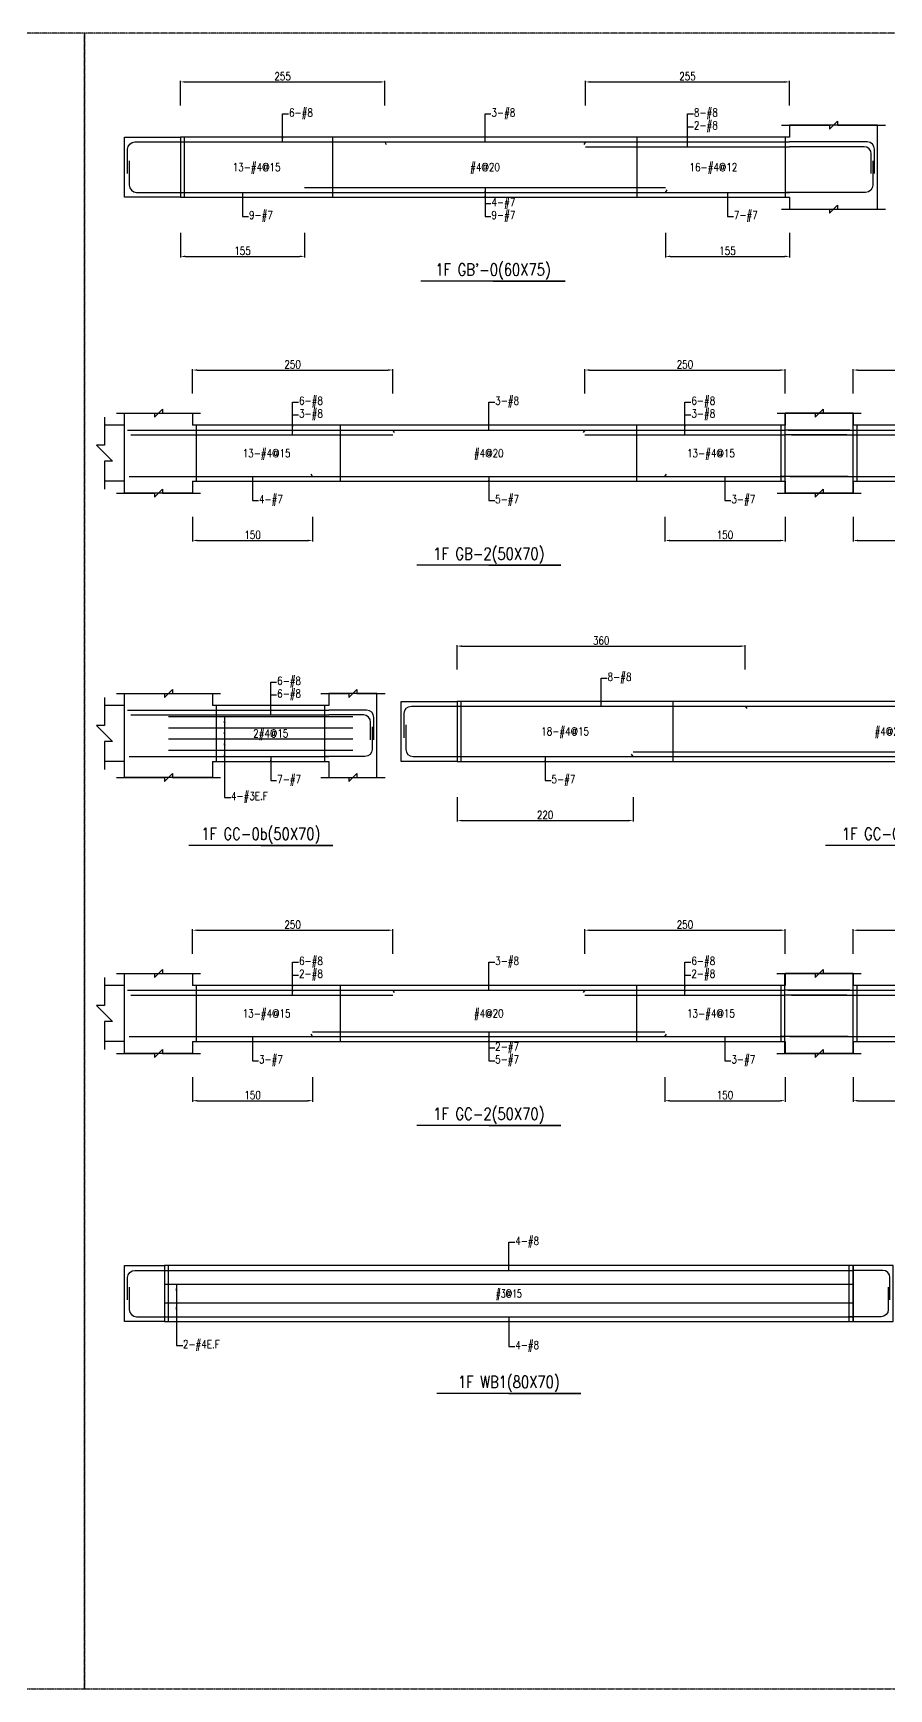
# Model space of a CAD drawing. Header units: millimetres. Extents: x 0 to 84580, y -12276 to 4373.
# Drawn here: x 45455 to 46524, y -6138 to -4069 of the extents above; entities that cross this region are included whole.
import ezdxf
from ezdxf.enums import TextEntityAlignment as Align

# ---------------------------------------------------------------- set-up
doc = ezdxf.new("R2010")
doc.units = ezdxf.units.MM
doc.header["$MEASUREMENT"] = 0
doc.linetypes.add('CENTER', pattern=[2, 1.25, -0.25, 0.25, -0.25])
for name, color, linetype in [('S-DIM', 2, 'Continuous'), ('S-GRID', 1, 'CENTER'), ('S-LEADER', 2, 'Continuous'), ('S-RC', 130, 'Continuous'), ('S-REINF', 6, 'Continuous'), ('S-TEXT', 2, 'Continuous')]:
    doc.layers.add(name, color=color, linetype=linetype)
doc.styles.add('CS4', font='romans.shx', dxfattribs={"width": 0.8, "bigfont": 'lsp.shx'})
doc.styles.get("Standard").update_dxf_attribs({"font": 'arial.ttf'})
doc.dimstyles.new('ISO-25', dxfattribs={"dimtxt": 2.5, "dimasz": 2.5, "dimexe": 1.25, "dimexo": 0.625, "dimtad": 1, "dimtxsty": 'Standard', "dimcen": 2.5, "dimadec": 0, "dimazin": 0, "dimtfac": 1, "dimtmove": 0, "dimatfit": 3, "dimfxl": 0, "dimarcsym": 0})

# ---------------------------------------------------------------- blocks, each defined once
blk = doc.blocks.new('*D1754')
at = {"layer": 'DEFPOINTS', "color": 0, "transparency": 16777216}
for p in [(45894, -4130), (45639, -4160), (45894, -4160)]:
    blk.add_point(p, dxfattribs=at)
at = {"layer": 'S-DIM', "color": 0, "lineweight": -2, "transparency": 16777216}
for p, q in [((45639, -4159.375), (45639, -4128.75)), ((45645, -4130), (45888, -4130)), ((45894, -4159.375), (45894, -4128.75))]:
    blk.add_line(p, q, dxfattribs=at)
at = {"layer": 'S-DIM', "color": 0, "transparency": 16777216}
for points in [[(45645, -4129), (45645, -4131), (45639, -4130)], [(45888, -4129), (45888, -4131), (45894, -4130)]]:
    blk.add_solid(points, dxfattribs=at)
at = {"layer": 'S-DIM', "color": 0, "transparency": 16777216, "insert": (45766.5, -4123), "char_height": 10, "attachment_point": 5, "style": 'CS4'}
blk.add_mtext('255', dxfattribs=at)
blk = doc.blocks.new('*D1755')
at = {"layer": 'DEFPOINTS', "color": 0, "transparency": 16777216}
for p in [(46399.7, -4130), (46144.7, -4160), (46399.7, -4160)]:
    blk.add_point(p, dxfattribs=at)
at = {"layer": 'S-DIM', "color": 0, "lineweight": -2, "transparency": 16777216}
for p, q in [((46144.7, -4159.375), (46144.7, -4128.75)), ((46150.7, -4130), (46393.7, -4130)), ((46399.7, -4159.375), (46399.7, -4128.75))]:
    blk.add_line(p, q, dxfattribs=at)
at = {"layer": 'S-DIM', "color": 0, "transparency": 16777216}
for points in [[(46150.7, -4129), (46150.7, -4131), (46144.7, -4130)], [(46393.7, -4129), (46393.7, -4131), (46399.7, -4130)]]:
    blk.add_solid(points, dxfattribs=at)
at = {"layer": 'S-DIM', "color": 0, "transparency": 16777216, "insert": (46272.2, -4123), "char_height": 10, "attachment_point": 5, "style": 'CS4'}
blk.add_mtext('255', dxfattribs=at)
blk = doc.blocks.new('*D1756')
at = {"layer": 'DEFPOINTS', "color": 0, "transparency": 16777216}
for p in [(45639, -4318), (45794, -4318), (45794, -4348)]:
    blk.add_point(p, dxfattribs=at)
at = {"layer": 'S-DIM', "color": 0, "lineweight": -2, "transparency": 16777216}
for p, q in [((45639, -4318.625), (45639, -4349.25)), ((45794, -4318.625), (45794, -4349.25)), ((45645, -4348), (45788, -4348))]:
    blk.add_line(p, q, dxfattribs=at)
at = {"layer": 'S-DIM', "color": 0, "transparency": 16777216}
for points in [[(45645, -4347), (45645, -4349), (45639, -4348)], [(45788, -4347), (45788, -4349), (45794, -4348)]]:
    blk.add_solid(points, dxfattribs=at)
at = {"layer": 'S-DIM', "color": 0, "transparency": 16777216, "insert": (45716.5, -4341), "char_height": 10, "attachment_point": 5, "style": 'CS4'}
blk.add_mtext('155', dxfattribs=at)
blk = doc.blocks.new('*D1757')
at = {"layer": 'DEFPOINTS', "color": 0, "transparency": 16777216}
for p in [(46244.7, -4318), (46399.7, -4318), (46399.7, -4348)]:
    blk.add_point(p, dxfattribs=at)
at = {"layer": 'S-DIM', "color": 0, "lineweight": -2, "transparency": 16777216}
for p, q in [((46244.7, -4318.625), (46244.7, -4349.25)), ((46399.7, -4318.625), (46399.7, -4349.25)), ((46250.7, -4348), (46393.7, -4348))]:
    blk.add_line(p, q, dxfattribs=at)
at = {"layer": 'S-DIM', "color": 0, "transparency": 16777216}
for points in [[(46250.7, -4347), (46250.7, -4349), (46244.7, -4348)], [(46393.7, -4347), (46393.7, -4349), (46399.7, -4348)]]:
    blk.add_solid(points, dxfattribs=at)
at = {"layer": 'S-DIM', "color": 0, "transparency": 16777216, "insert": (46322.2, -4341), "char_height": 10, "attachment_point": 5, "style": 'CS4'}
blk.add_mtext('155', dxfattribs=at)
blk = doc.blocks.new('*D1750')
at = {"layer": 'DEFPOINTS', "color": 0, "transparency": 16777216}
for p in [(45904, -4490), (45654, -4520), (45904, -4520)]:
    blk.add_point(p, dxfattribs=at)
at = {"layer": 'S-DIM', "color": 0, "lineweight": -2, "transparency": 16777216}
for p, q in [((45654, -4519.375), (45654, -4488.75)), ((45904, -4519.375), (45904, -4488.75)), ((45660, -4490), (45898, -4490))]:
    blk.add_line(p, q, dxfattribs=at)
at = {"layer": 'S-DIM', "color": 0, "transparency": 16777216}
for points in [[(45660, -4489), (45660, -4491), (45654, -4490)], [(45898, -4489), (45898, -4491), (45904, -4490)]]:
    blk.add_solid(points, dxfattribs=at)
at = {"layer": 'S-DIM', "color": 0, "transparency": 16777216, "insert": (45779, -4483), "char_height": 10, "attachment_point": 5, "style": 'CS4'}
blk.add_mtext('250', dxfattribs=at)
blk = doc.blocks.new('*D1751')
at = {"layer": 'DEFPOINTS', "color": 0, "transparency": 16777216}
for p in [(46394, -4490), (46144, -4520), (46394, -4520)]:
    blk.add_point(p, dxfattribs=at)
at = {"layer": 'S-DIM', "color": 0, "lineweight": -2, "transparency": 16777216}
for p, q in [((46144, -4519.375), (46144, -4488.75)), ((46394, -4519.375), (46394, -4488.75)), ((46150, -4490), (46388, -4490))]:
    blk.add_line(p, q, dxfattribs=at)
at = {"layer": 'S-DIM', "color": 0, "transparency": 16777216}
for points in [[(46150, -4489), (46150, -4491), (46144, -4490)], [(46388, -4489), (46388, -4491), (46394, -4490)]]:
    blk.add_solid(points, dxfattribs=at)
at = {"layer": 'S-DIM', "color": 0, "transparency": 16777216, "insert": (46269, -4483), "char_height": 10, "attachment_point": 5, "style": 'CS4'}
blk.add_mtext('250', dxfattribs=at)
blk = doc.blocks.new('*D1752')
at = {"layer": 'DEFPOINTS', "color": 0, "transparency": 16777216}
for p in [(45654, -4673), (45804, -4673), (45804, -4703)]:
    blk.add_point(p, dxfattribs=at)
at = {"layer": 'S-DIM', "color": 0, "lineweight": -2, "transparency": 16777216}
for p, q in [((45654, -4673.625), (45654, -4704.25)), ((45804, -4673.625), (45804, -4704.25)), ((45660, -4703), (45798, -4703))]:
    blk.add_line(p, q, dxfattribs=at)
at = {"layer": 'S-DIM', "color": 0, "transparency": 16777216}
for points in [[(45660, -4702), (45660, -4704), (45654, -4703)], [(45798, -4702), (45798, -4704), (45804, -4703)]]:
    blk.add_solid(points, dxfattribs=at)
at = {"layer": 'S-DIM', "color": 0, "transparency": 16777216, "insert": (45729, -4696), "char_height": 10, "attachment_point": 5, "style": 'CS4'}
blk.add_mtext('150', dxfattribs=at)
blk = doc.blocks.new('*D1753')
at = {"layer": 'DEFPOINTS', "color": 0, "transparency": 16777216}
for p in [(46244, -4673), (46394, -4673), (46394, -4703)]:
    blk.add_point(p, dxfattribs=at)
at = {"layer": 'S-DIM', "color": 0, "lineweight": -2, "transparency": 16777216}
for p, q in [((46244, -4673.625), (46244, -4704.25)), ((46394, -4673.625), (46394, -4704.25)), ((46250, -4703), (46388, -4703))]:
    blk.add_line(p, q, dxfattribs=at)
at = {"layer": 'S-DIM', "color": 0, "transparency": 16777216}
for points in [[(46250, -4702), (46250, -4704), (46244, -4703)], [(46388, -4702), (46388, -4704), (46394, -4703)]]:
    blk.add_solid(points, dxfattribs=at)
at = {"layer": 'S-DIM', "color": 0, "transparency": 16777216, "insert": (46319, -4696), "char_height": 10, "attachment_point": 5, "style": 'CS4'}
blk.add_mtext('150', dxfattribs=at)
blk = doc.blocks.new('*D1707')
at = {"layer": 'DEFPOINTS', "color": 0, "transparency": 16777216}
for p in [(46799, -4490), (46479, -4520), (46799, -4520)]:
    blk.add_point(p, dxfattribs=at)
at = {"layer": 'S-DIM', "color": 0, "lineweight": -2, "transparency": 16777216}
for p, q in [((46479, -4519.375), (46479, -4488.75)), ((46799, -4519.375), (46799, -4488.75)), ((46485, -4490), (46793, -4490))]:
    blk.add_line(p, q, dxfattribs=at)
at = {"layer": 'S-DIM', "color": 0, "transparency": 16777216}
for points in [[(46485, -4489), (46485, -4491), (46479, -4490)], [(46793, -4489), (46793, -4491), (46799, -4490)]]:
    blk.add_solid(points, dxfattribs=at)
at = {"layer": 'S-DIM', "color": 0, "transparency": 16777216, "insert": (46639, -4483), "char_height": 10, "attachment_point": 5, "style": 'CS4'}
blk.add_mtext('320', dxfattribs=at)
blk = doc.blocks.new('*D1709')
at = {"layer": 'DEFPOINTS', "color": 0, "transparency": 16777216}
for p in [(46479, -4673), (46674, -4673), (46674, -4703)]:
    blk.add_point(p, dxfattribs=at)
at = {"layer": 'S-DIM', "color": 0, "lineweight": -2, "transparency": 16777216}
for p, q in [((46479, -4673.625), (46479, -4704.25)), ((46674, -4673.625), (46674, -4704.25)), ((46485, -4703), (46668, -4703))]:
    blk.add_line(p, q, dxfattribs=at)
at = {"layer": 'S-DIM', "color": 0, "transparency": 16777216}
for points in [[(46485, -4702), (46485, -4704), (46479, -4703)], [(46668, -4702), (46668, -4704), (46674, -4703)]]:
    blk.add_solid(points, dxfattribs=at)
at = {"layer": 'S-DIM', "color": 0, "transparency": 16777216, "insert": (46576.5, -4696), "char_height": 10, "attachment_point": 5, "style": 'CS4'}
blk.add_mtext('195', dxfattribs=at)
blk = doc.blocks.new('*D1723')
at = {"layer": 'DEFPOINTS', "color": 0, "transparency": 16777216}
for p in [(46344.4, -4835), (45984.4, -4865), (46344.4, -4865)]:
    blk.add_point(p, dxfattribs=at)
at = {"layer": 'S-DIM', "color": 0, "lineweight": -2, "transparency": 16777216}
for p, q in [((45984.4, -4864.375), (45984.4, -4833.75)), ((45990.4, -4835), (46338.4, -4835)), ((46344.4, -4864.375), (46344.4, -4833.75))]:
    blk.add_line(p, q, dxfattribs=at)
at = {"layer": 'S-DIM', "color": 0, "transparency": 16777216}
for points in [[(45990.4, -4834), (45990.4, -4836), (45984.4, -4835)], [(46338.4, -4834), (46338.4, -4836), (46344.4, -4835)]]:
    blk.add_solid(points, dxfattribs=at)
at = {"layer": 'S-DIM', "color": 0, "transparency": 16777216, "insert": (46164.4, -4828), "char_height": 10, "attachment_point": 5, "style": 'CS4'}
blk.add_mtext('360', dxfattribs=at)
blk = doc.blocks.new('*D1725')
at = {"layer": 'DEFPOINTS', "color": 0, "transparency": 16777216}
for p in [(45984.4, -5023), (46204.4, -5023), (46204.4, -5053)]:
    blk.add_point(p, dxfattribs=at)
at = {"layer": 'S-DIM', "color": 0, "lineweight": -2, "transparency": 16777216}
for p, q in [((45984.4, -5023.625), (45984.4, -5054.25)), ((46204.4, -5023.625), (46204.4, -5054.25)), ((45990.4, -5053), (46198.4, -5053))]:
    blk.add_line(p, q, dxfattribs=at)
at = {"layer": 'S-DIM', "color": 0, "transparency": 16777216}
for points in [[(45990.4, -5052), (45990.4, -5054), (45984.4, -5053)], [(46198.4, -5052), (46198.4, -5054), (46204.4, -5053)]]:
    blk.add_solid(points, dxfattribs=at)
at = {"layer": 'S-DIM', "color": 0, "transparency": 16777216, "insert": (46094.4, -5046), "char_height": 10, "attachment_point": 5, "style": 'CS4'}
blk.add_mtext('220', dxfattribs=at)
blk = doc.blocks.new('*D1718')
at = {"layer": 'DEFPOINTS', "color": 0, "transparency": 16777216}
for p in [(45904, -5190), (45654, -5220), (45904, -5220)]:
    blk.add_point(p, dxfattribs=at)
at = {"layer": 'S-DIM', "color": 0, "lineweight": -2, "transparency": 16777216}
for p, q in [((45654, -5219.375), (45654, -5188.75)), ((45660, -5190), (45898, -5190)), ((45904, -5219.375), (45904, -5188.75))]:
    blk.add_line(p, q, dxfattribs=at)
at = {"layer": 'S-DIM', "color": 0, "transparency": 16777216}
for points in [[(45660, -5189), (45660, -5191), (45654, -5190)], [(45898, -5189), (45898, -5191), (45904, -5190)]]:
    blk.add_solid(points, dxfattribs=at)
at = {"layer": 'S-DIM', "color": 0, "transparency": 16777216, "insert": (45779, -5183), "char_height": 10, "attachment_point": 5, "style": 'CS4'}
blk.add_mtext('250', dxfattribs=at)
blk = doc.blocks.new('*D1719')
at = {"layer": 'DEFPOINTS', "color": 0, "transparency": 16777216}
for p in [(46394, -5190), (46144, -5220), (46394, -5220)]:
    blk.add_point(p, dxfattribs=at)
at = {"layer": 'S-DIM', "color": 0, "lineweight": -2, "transparency": 16777216}
for p, q in [((46144, -5219.375), (46144, -5188.75)), ((46150, -5190), (46388, -5190)), ((46394, -5219.375), (46394, -5188.75))]:
    blk.add_line(p, q, dxfattribs=at)
at = {"layer": 'S-DIM', "color": 0, "transparency": 16777216}
for points in [[(46150, -5189), (46150, -5191), (46144, -5190)], [(46388, -5189), (46388, -5191), (46394, -5190)]]:
    blk.add_solid(points, dxfattribs=at)
at = {"layer": 'S-DIM', "color": 0, "transparency": 16777216, "insert": (46269, -5183), "char_height": 10, "attachment_point": 5, "style": 'CS4'}
blk.add_mtext('250', dxfattribs=at)
blk = doc.blocks.new('*D1720')
at = {"layer": 'DEFPOINTS', "color": 0, "transparency": 16777216}
for p in [(45654, -5373), (45804, -5373), (45804, -5403)]:
    blk.add_point(p, dxfattribs=at)
at = {"layer": 'S-DIM', "color": 0, "lineweight": -2, "transparency": 16777216}
for p, q in [((45654, -5373.625), (45654, -5404.25)), ((45804, -5373.625), (45804, -5404.25)), ((45660, -5403), (45798, -5403))]:
    blk.add_line(p, q, dxfattribs=at)
at = {"layer": 'S-DIM', "color": 0, "transparency": 16777216}
for points in [[(45660, -5402), (45660, -5404), (45654, -5403)], [(45798, -5402), (45798, -5404), (45804, -5403)]]:
    blk.add_solid(points, dxfattribs=at)
at = {"layer": 'S-DIM', "color": 0, "transparency": 16777216, "insert": (45729, -5396), "char_height": 10, "attachment_point": 5, "style": 'CS4'}
blk.add_mtext('150', dxfattribs=at)
blk = doc.blocks.new('*D1721')
at = {"layer": 'DEFPOINTS', "color": 0, "transparency": 16777216}
for p in [(46244, -5373), (46394, -5373), (46394, -5403)]:
    blk.add_point(p, dxfattribs=at)
at = {"layer": 'S-DIM', "color": 0, "lineweight": -2, "transparency": 16777216}
for p, q in [((46244, -5373.625), (46244, -5404.25)), ((46394, -5373.625), (46394, -5404.25)), ((46250, -5403), (46388, -5403))]:
    blk.add_line(p, q, dxfattribs=at)
at = {"layer": 'S-DIM', "color": 0, "transparency": 16777216}
for points in [[(46250, -5402), (46250, -5404), (46244, -5403)], [(46388, -5402), (46388, -5404), (46394, -5403)]]:
    blk.add_solid(points, dxfattribs=at)
at = {"layer": 'S-DIM', "color": 0, "transparency": 16777216, "insert": (46319, -5396), "char_height": 10, "attachment_point": 5, "style": 'CS4'}
blk.add_mtext('150', dxfattribs=at)
blk = doc.blocks.new('*D1722')
at = {"layer": 'DEFPOINTS', "color": 0, "transparency": 16777216}
for p in [(46799.1, -5190), (46479.1, -5220), (46799.1, -5220)]:
    blk.add_point(p, dxfattribs=at)
at = {"layer": 'S-DIM', "color": 0, "lineweight": -2, "transparency": 16777216}
for p, q in [((46479.1, -5219.375), (46479.1, -5188.75)), ((46485.1, -5190), (46793.1, -5190)), ((46799.1, -5219.375), (46799.1, -5188.75))]:
    blk.add_line(p, q, dxfattribs=at)
at = {"layer": 'S-DIM', "color": 0, "transparency": 16777216}
for points in [[(46485.1, -5189), (46485.1, -5191), (46479.1, -5190)], [(46793.1, -5189), (46793.1, -5191), (46799.1, -5190)]]:
    blk.add_solid(points, dxfattribs=at)
at = {"layer": 'S-DIM', "color": 0, "transparency": 16777216, "insert": (46639.1, -5183), "char_height": 10, "attachment_point": 5, "style": 'CS4'}
blk.add_mtext('320', dxfattribs=at)
blk = doc.blocks.new('*D1729')
at = {"layer": 'DEFPOINTS', "color": 0, "transparency": 16777216}
for p in [(46479.1, -5373), (46674.1, -5373), (46674.1, -5403)]:
    blk.add_point(p, dxfattribs=at)
at = {"layer": 'S-DIM', "color": 0, "lineweight": -2, "transparency": 16777216}
for p, q in [((46479.1, -5373.625), (46479.1, -5404.25)), ((46674.1, -5373.625), (46674.1, -5404.25)), ((46485.1, -5403), (46668.1, -5403))]:
    blk.add_line(p, q, dxfattribs=at)
at = {"layer": 'S-DIM', "color": 0, "transparency": 16777216}
for points in [[(46485.1, -5402), (46485.1, -5404), (46479.1, -5403)], [(46668.1, -5402), (46668.1, -5404), (46674.1, -5403)]]:
    blk.add_solid(points, dxfattribs=at)
at = {"layer": 'S-DIM', "color": 0, "transparency": 16777216, "insert": (46576.6, -5396), "char_height": 10, "attachment_point": 5, "style": 'CS4'}
blk.add_mtext('195', dxfattribs=at)

msp = doc.modelspace()

# ---------------------------------------------------------------- linework, layer by layer
for p, q in [((45569, -4559), (45544, -4559)), ((45569, -4629), (45544, -4629)), ((45569, -4909), (45544, -4909)), ((45569, -4979), (45544, -4979)), ((45569, -5259), (45544, -5259)), ((45569, -5329), (45544, -5329))]:
    msp.add_line(p, q)
at = {"layer": 'S-GRID'}
for points in [[(42290, -6138), (45519, -6138), (45519, -4069), (42290, -4069), (42290, -6138)], [(45519, -6138), (48748, -6138), (48748, -4069), (45519, -4069), (45519, -6138)], [(45519, -6138), (48748, -6138), (48748, -4069), (45519, -4069), (45519, -6138)]]:
    msp.add_lwpolyline(points, dxfattribs=at)
at = {"layer": 'S-RC'}
for points in [[(46389.7, -4184), (46449.7, -4184.012), (46449.699, -4189.012), (46459.701, -4179.014), (46459.7, -4184.014), (46519.7, -4184.026)], [(45639, -4274), (45569, -4274), (45569, -4199), (45639, -4199), (45639, -4274)], [(46399.7, -4199), (45639, -4199)], [(46399.7, -4274), (46399.7, -4289), (46509.7, -4289), (46509.7, -4184), (46399.7, -4184), (46399.7, -4199)], [(45639, -4274), (46399.7, -4274)], [(46389.7, -4289), (46449.7, -4289.012), (46449.699, -4294.012), (46459.701, -4284.014), (46459.7, -4289.014), (46519.7, -4289.026)], [(46029.35, -4379), (46119.35, -4379), (45939.35, -4379)], [(45544, -4549), (45544, -4584), (45534, -4584), (45554, -4604), (45544, -4604), (45544, -4639)], [(45559, -4544), (45606.5, -4544.009), (45606.499, -4549.009), (45616.501, -4539.011), (45616.5, -4544.011), (45664, -4544.021)], [(45654, -4629), (45654, -4644), (45569, -4644), (45569, -4544), (45654, -4544), (45654, -4559)], [(46384, -4544), (46431.5, -4544.009), (46431.499, -4549.009), (46441.501, -4539.011), (46441.5, -4544.011), (46489, -4544.021)], [(46384, -4544), (46431.5, -4544.009), (46431.499, -4549.009), (46441.501, -4539.011), (46441.5, -4544.011), (46489, -4544.021)], [(46394, -4629), (46394, -4644), (46479, -4644), (46479, -4544), (46394, -4544), (46394, -4559)], [(46479, -4629), (46479, -4644), (46394, -4644), (46394, -4544), (46479, -4544), (46479, -4559)], [(46394, -4559), (45654, -4559)], [(47431.8, -4559), (46479, -4559)], [(45654, -4629), (46394, -4629)], [(46479, -4629), (47431.8, -4629)], [(45559, -4644), (45606.5, -4644.009), (45606.499, -4649.009), (45616.501, -4639.011), (45616.5, -4644.011), (45664, -4644.021)], [(46384, -4644), (46431.5, -4644.009), (46431.499, -4649.009), (46441.501, -4639.011), (46441.5, -4644.011), (46489, -4644.021)], [(46384, -4644), (46431.5, -4644.009), (46431.499, -4649.009), (46441.501, -4639.011), (46441.5, -4644.011), (46489, -4644.021)], [(46024, -4734), (46114, -4734), (45934, -4734)], [(45544, -4899), (45544, -4934), (45534, -4934), (45554, -4954), (45544, -4954), (45544, -4989)], [(45559, -4894), (45619, -4894.012), (45618.999, -4899.012), (45629.001, -4889.014), (45629, -4894.014), (45689, -4894.026)], [(45679, -4979), (45679, -4999), (45569, -4999), (45569, -4894), (45679, -4894), (45679, -4909)], [(45814.4, -4894), (45849.4, -4894.007), (45849.399, -4899.007), (45859.401, -4889.009), (45859.4, -4894.009), (45894.4, -4894.016)], [(45824.4, -4979), (45824.4, -4999), (45884.4, -4999), (45884.4, -4894), (45824.4, -4894), (45824.4, -4909)], [(45824.4, -4909), (45679, -4909)], [(45984.4, -4979), (45914.4, -4979), (45914.4, -4904), (45984.4, -4904), (45984.4, -4979)], [(47064.4, -4904), (45984.4, -4904)], [(45679, -4979), (45824.4, -4979)], [(45984.4, -4979), (47064.4, -4979)], [(45559, -4999), (45619, -4999.012), (45618.999, -5004.012), (45629.001, -4994.014), (45629, -4999.014), (45689, -4999.026)], [(45814.4, -4999), (45849.4, -4999.007), (45849.399, -5004.007), (45859.401, -4994.009), (45859.4, -4999.009), (45894.4, -4999.016)], [(45739.2, -5084), (45829.2, -5084), (45649.2, -5084)], [(46534.4, -5084), (46624.4, -5084), (46444.4, -5084)], [(45544, -5249), (45544, -5284), (45534, -5284), (45554, -5304), (45544, -5304), (45544, -5339)], [(45559, -5244), (45606.5, -5244.009), (45606.499, -5249.009), (45616.501, -5239.011), (45616.5, -5244.011), (45664, -5244.021)], [(45654, -5329), (45654, -5344), (45569, -5344), (45569, -5244), (45654, -5244), (45654, -5259)], [(46383.9, -5244), (46431.5, -5244.009), (46431.499, -5249.009), (46441.501, -5239.011), (46441.5, -5244.011), (46489.1, -5244.021)], [(46384, -5244), (46431.5, -5244.009), (46431.499, -5249.009), (46441.501, -5239.011), (46441.5, -5244.011), (46489, -5244.021)], [(46479.1, -5329), (46479.1, -5344), (46393.9, -5344), (46393.9, -5244), (46479.1, -5244), (46479.1, -5259)], [(46394, -5329), (46394, -5344), (46479, -5344), (46479, -5244), (46394, -5244), (46394, -5259)], [(46394, -5259), (45654, -5259)], [(47433.5, -5259), (46479.1, -5259)], [(45654, -5329), (46394, -5329)], [(46479.1, -5329), (47433.5, -5329)], [(45559, -5344), (45606.5, -5344.009), (45606.499, -5349.009), (45616.501, -5339.011), (45616.5, -5344.011), (45664, -5344.021)], [(46383.9, -5344), (46431.5, -5344.009), (46431.499, -5349.009), (46441.501, -5339.011), (46441.5, -5344.011), (46489.1, -5344.021)], [(46384, -5344), (46431.5, -5344.009), (46431.499, -5349.009), (46441.501, -5339.011), (46441.5, -5344.011), (46489, -5344.021)], [(46024, -5434), (46114, -5434), (45934, -5434)], [(45619, -5679), (45569, -5679), (45569, -5609), (45619, -5609), (45619, -5679)], [(45619, -5679), (46479, -5679), (46479, -5609), (45619, -5609), (45619, -5679)], [(46479, -5679), (46529, -5679), (46529, -5609), (46479, -5609), (46479, -5679)], [(46049, -5769), (46139, -5769), (45959, -5769)]]:
    msp.add_lwpolyline(points, dxfattribs=at)
at = {"layer": 'S-REINF', "color": 1}
for points in [[(45644, -4274), (45644, -4199)], [(45829.175, -4274), (45829.175, -4199)], [(46209.525, -4274), (46209.525, -4199)], [(46394.7, -4274), (46394.7, -4199)], [(45659, -4629), (45659, -4559)], [(45839, -4629), (45839, -4559)], [(46209, -4629), (46209, -4559)], [(46389, -4629), (46389, -4559)], [(46484, -4629), (46484, -4559)], [(45624, -4923), (45854.4, -4923)], [(45684, -4979), (45684, -4909)], [(45819.4, -4979), (45819.4, -4909)], [(45989.4, -4979), (45989.4, -4904)], [(46254.4, -4979), (46254.4, -4904)], [(45624, -4937), (45854.4, -4937)], [(45624, -4951), (45854.4, -4951)], [(45624, -4965), (45854.4, -4965)], [(45659, -5329), (45659, -5259)], [(45839, -5329), (45839, -5259)], [(46209, -5329), (46209, -5259)], [(46389, -5329), (46389, -5259)], [(46484.1, -5329), (46484.1, -5259)], [(45624, -5679), (45624, -5609)], [(46474, -5679), (46474, -5609)], [(45619, -5632.333), (46479, -5632.333)], [(45619, -5655.667), (46479, -5655.667)]]:
    msp.add_lwpolyline(points, dxfattribs=at)
at = {"layer": 'S-REINF'}
for points in [[(45573, -4244.5), (45573, -4214, -0.41421356), (45582, -4205), (45639, -4205)], [(46505.7, -4244.5), (46505.7, -4214, 0.41421356), (46496.7, -4205), (46399.7, -4205)], [(46501.7, -4244.5), (46501.7, -4220, 0.41421356), (46492.7, -4211), (46399.7, -4211)], [(45575, -4228.5), (45575, -4259, 0.41421356), (45584, -4268), (45639, -4268)], [(46503.7, -4228.5), (46503.7, -4259, -0.41421356), (46494.7, -4268), (46393.7, -4268)], [(45880.4, -4952), (45880.4, -4924, 0.41421356), (45871.4, -4915), (45824.4, -4915)], [(45876.4, -4952), (45876.4, -4930, 0.41421356), (45867.4, -4921), (45824.4, -4921)], [(45918.4, -4949.5), (45918.4, -4919, -0.41421356), (45927.4, -4910), (45984.4, -4910)], [(45878.4, -4936), (45878.4, -4964, -0.41421356), (45869.4, -4973), (45818.4, -4973)], [(45920.4, -4933.5), (45920.4, -4964, 0.41421356), (45929.4, -4973), (45984.4, -4973)], [(45573, -5652), (45573, -5624, -0.41421356), (45582, -5615), (45619, -5615)], [(46525, -5652), (46525, -5624, 0.41421356), (46516, -5615), (46479, -5615)], [(45575, -5636), (45575, -5664, 0.41421356), (45584, -5673), (45619, -5673)], [(46523, -5636), (46523, -5664, -0.41421356), (46514, -5673), (46473, -5673)]]:
    msp.add_lwpolyline(points, format="xyb", dxfattribs=at)
for points in [[(45639, -4205), (45894, -4205)], [(45894, -4205), (45896, -4208)], [(45894, -4205), (46144.7, -4205)], [(46144.7, -4205), (46142.7, -4208)], [(46144.7, -4205), (46399.7, -4205)], [(46144.7, -4211), (46399.7, -4211)], [(45794, -4262), (46244.7, -4262)], [(45639, -4268), (45794, -4268)], [(45794, -4268), (46244.7, -4268)], [(46244.7, -4268), (46246.7, -4265)], [(46244.7, -4268), (46399.7, -4268)], [(45573, -4565), (45654, -4565)], [(45577, -4571), (45654, -4571)], [(45654, -4565), (45904, -4565)], [(45654, -4571), (45904, -4571)], [(45904, -4565), (45906, -4568)], [(45904, -4565), (46144, -4565)], [(46144, -4565), (46142, -4568)], [(46144, -4565), (46394, -4565)], [(46144, -4571), (46394, -4571)], [(46475, -4565), (46394, -4565)], [(46471, -4571), (46394, -4571)], [(46398, -4565), (46479, -4565)], [(46402, -4571), (46479, -4571)], [(46479, -4565), (46799, -4565)], [(46479, -4571), (46799, -4571)], [(45575, -4623), (45654, -4623)], [(45654, -4623), (45804, -4623)], [(45804, -4623), (45802, -4620)], [(45804, -4623), (46244, -4623)], [(46244, -4623), (46246, -4620)], [(46244, -4623), (46394, -4623)], [(46473, -4623), (46388, -4623)], [(46400, -4623), (46479, -4623)], [(46479, -4623), (46674, -4623)], [(45573, -4915), (45679, -4915)], [(45577, -4921), (45679, -4921)], [(45679, -4915), (45824.4, -4915)], [(45679, -4921), (45824.4, -4921)], [(45984.4, -4910), (46344.4, -4910)], [(46344.4, -4910), (46346.4, -4913)], [(46344.4, -4910), (46704.4, -4910)], [(45575, -4973), (45679, -4973)], [(45679, -4973), (45824.4, -4973)], [(45984.4, -4973), (46204.4, -4973)], [(46204.4, -4973), (46202.4, -4970)], [(46204.4, -4967), (46844.4, -4967)], [(46204.4, -4973), (46844.4, -4973)], [(45573, -5265), (45654, -5265)], [(45577, -5271), (45654, -5271)], [(45654, -5265), (45904, -5265)], [(45654, -5271), (45904, -5271)], [(45904, -5265), (45906, -5268)], [(45904, -5265), (46144, -5265)], [(46144, -5265), (46142, -5268)], [(46144, -5265), (46394, -5265)], [(46144, -5271), (46394, -5271)], [(46475, -5265), (46394, -5265)], [(46471, -5271), (46394, -5271)], [(46397.9, -5265), (46479.1, -5265)], [(46401.9, -5271), (46479.1, -5271)], [(46479.1, -5265), (46799.1, -5265)], [(46479.1, -5271), (46799.1, -5271)], [(45804, -5317), (46244, -5317)], [(45575, -5323), (45654, -5323)], [(45654, -5323), (45804, -5323)], [(45804, -5323), (45802, -5320)], [(45804, -5323), (46244, -5323)], [(46244, -5323), (46246, -5320)], [(46244, -5323), (46394, -5323)], [(46473, -5323), (46388, -5323)], [(46399.9, -5323), (46479.1, -5323)], [(46479.1, -5323), (46674.1, -5323)], [(45619, -5615), (46479, -5615)], [(45619, -5673), (46479, -5673)]]:
    msp.add_lwpolyline(points, dxfattribs=at)

# ---------------------------------------------------------------- texts
at = {"layer": 'S-LEADER', "char_height": 10, "attachment_point": 4, "style": 'CS4'}
for s, insert in [('6-#8', (45774.5, -4170)), ('3-#8', (46027.35, -4170)), ('8-#8', (46280.2, -4170)), ('2-#8', (46280.2, -4186)), ('4-#7', (46027.35, -4282)), ('9-#7', (45724.5, -4298)), ('9-#7', (46027.35, -4298)), ('7-#7', (46330.2, -4298)), ('6-#8', (45787, -4530)), ('3-#8', (46032, -4530)), ('6-#8', (46277, -4530)), ('3-#8', (45787, -4546)), ('3-#8', (46277, -4546)), ('4-#7', (45737, -4653)), ('5-#7', (46032, -4653)), ('3-#7', (46327, -4653)), ('6-#8', (45759.7, -4880)), ('8-#8', (46172.4, -4875)), ('6-#8', (45759.7, -4896)), ('7-#7', (45759.7, -5003)), ('5-#7', (46102.4, -5003)), ('6-#8', (45787, -5230)), ('3-#8', (46032, -5230)), ('6-#8', (46277, -5230)), ('2-#8', (45787, -5246)), ('2-#8', (46277, -5246)), ('2-#7', (46032, -5337)), ('3-#7', (45737, -5353)), ('5-#7', (46032, -5353)), ('3-#7', (46327, -5353)), ('4-#8', (46057, -5580)), ('4-#8', (46057, -5710))]:
    msp.add_mtext(s, dxfattribs=dict(at, insert=insert))
at = {"layer": 'S-LEADER', "color": 3, "char_height": 10, "attachment_point": 4, "style": 'CS4'}
for s, insert in [('4-#3E.F', (45702, -5024)), ('2-#4E.F', (45642, -5709))]:
    msp.add_mtext(s, dxfattribs=dict(at, insert=insert))
at = {"layer": 'S-RC', "style": 'CS4', "width": 0.8}
for s, p in [("1F GB'-0(60X75)", (46029.35, -4372)), ('1F GB-2(50X70)', (46024, -4727)), ('1F GC-0b(50X70)', (45739.2, -5077)), ('1F GC-0(60X75)', (46534.4, -5077)), ('1F GC-2(50X70)', (46024, -5427)), ('1F WB1(80X70)', (46049, -5762))]:
    msp.add_text(s, height=15, dxfattribs=at).set_placement(p, align=Align.CENTER)
at = {"layer": 'S-TEXT', "color": 1, "style": 'CS4'}
for s, width, p in [('13-#4@15', 0.8, (45734.088, -4241.5)), ('#4@20', 0.8, (46019.35, -4241.5)), ('16-#4@12', 0.8, (46304.613, -4241.5)), ('13-#4@15', 0.8, (45746.5, -4599)), ('#4@20', 0.8, (46024, -4599)), ('13-#4@15', 0.8, (46301.5, -4599)), ('2#4@15', 0.8, (45751.7, -4949)), ('18-#4@15', 0.8, (46119.4, -4946.5)), ('#4@20', 0.8, (46524.4, -4946.5)), ('13-#4@15', 0.8, (45746.5, -5299)), ('#4@20', 0.8, (46024, -5299)), ('13-#4@15', 0.8, (46301.5, -5299)), ('#3@15', 0.7, (46049, -5649))]:
    msp.add_text(s, height=10, dxfattribs=dict(at, width=width)).set_placement(p, align=Align.CENTER)

# ---------------------------------------------------------------- dimensions: what is measured, and where the dimension line sits
at = {"layer": 'S-DIM'}
for p1, p2, distance, picture, middle in [((45639, -4160), (45894, -4160), 30, '*D1754', (45766.5, -4123)), ((46144.7, -4160), (46399.7, -4160), 30, '*D1755', (46272.2, -4123)), ((45639, -4318), (45794, -4318), -30, '*D1756', (45716.5, -4341)), ((46244.7, -4318), (46399.7, -4318), -30, '*D1757', (46322.2, -4341)), ((45654, -4520), (45904, -4520), 30, '*D1750', (45779, -4483)), ((46144, -4520), (46394, -4520), 30, '*D1751', (46269, -4483)), ((46479, -4520), (46799, -4520), 30, '*D1707', (46639, -4483)), ((45654, -4673), (45804, -4673), -30, '*D1752', (45729, -4696)), ((46244, -4673), (46394, -4673), -30, '*D1753', (46319, -4696)), ((46479, -4673), (46674, -4673), -30, '*D1709', (46576.5, -4696)), ((45984.4, -4865), (46344.4, -4865), 30, '*D1723', (46164.4, -4828)), ((45984.4, -5023), (46204.4, -5023), -30, '*D1725', (46094.4, -5046)), ((45654, -5220), (45904, -5220), 30, '*D1718', (45779, -5183)), ((46144, -5220), (46394, -5220), 30, '*D1719', (46269, -5183)), ((46479.1, -5220), (46799.1, -5220), 30, '*D1722', (46639.1, -5183)), ((45654, -5373), (45804, -5373), -30, '*D1720', (45729, -5396)), ((46244, -5373), (46394, -5373), -30, '*D1721', (46319, -5396)), ((46479.1, -5373), (46674.1, -5373), -30, '*D1729', (46576.6, -5396))]:
    dim = msp.add_aligned_dim(p1=p1, p2=p2, distance=distance, dimstyle='ISO-25', override={"dimtxt": 10, "dimasz": 6, "dimgap": 2, "dimtxsty": 'CS4'}, dxfattribs=at)
    dim.commit()
    dim.dimension.update_dxf_attribs({"geometry": picture, "text_midpoint": middle})

# ---------------------------------------------------------------- leaders
at = {"layer": 'S-LEADER', "annotation_type": 0, "has_hookline": 1, "hookline_direction": 0}
for points, override, text_width in [([(45766.5, -4205), (45766.5, -4170), (45773.875, -4170)], {"dimasz": 6, "dimtad": 0}, 30.476), ([(46019.35, -4205), (46019.35, -4170), (46026.725, -4170)], {"dimasz": 6, "dimtad": 0}, 30.857), ([(46272.2, -4205), (46272.2, -4170), (46279.575, -4170)], {"dimasz": 6, "dimtad": 0}, 30.857), ([(46272.2, -4211), (46272.2, -4186), (46279.575, -4186)], {"dimasz": 6, "dimtad": 0}, 30.857), ([(46019.35, -4262), (46019.35, -4282), (46026.725, -4282)], {"dimasz": 6, "dimtad": 0}, 30.857), ([(45716.5, -4268), (45716.5, -4298), (45723.875, -4298)], {"dimasz": 6, "dimtad": 0}, 30.857), ([(46019.35, -4268), (46019.35, -4298), (46026.725, -4298)], {"dimasz": 6, "dimtad": 0}, 30.857), ([(46322.2, -4268), (46322.2, -4298), (46329.575, -4298)], {"dimasz": 6, "dimtad": 0}, 30.857), ([(45779, -4565), (45779, -4530), (45786.375, -4530)], {"dimasz": 6, "dimtad": 0}, 30.476), ([(46024, -4565), (46024, -4530), (46031.375, -4530)], {"dimasz": 6, "dimtad": 0}, 30.857), ([(46269, -4565), (46269, -4530), (46276.375, -4530)], {"dimasz": 6, "dimtad": 0}, 30.476), ([(45779, -4571), (45779, -4546), (45786.375, -4546)], {"dimasz": 6, "dimtad": 0}, 30.857), ([(46269, -4571), (46269, -4546), (46276.375, -4546)], {"dimasz": 6, "dimtad": 0}, 30.857), ([(45729, -4623), (45729, -4653), (45736.375, -4653)], {"dimasz": 6, "dimtad": 0}, 30.857), ([(46024, -4623), (46024, -4653), (46031.375, -4653)], {"dimasz": 6, "dimtad": 0}, 30.857), ([(46319, -4623), (46319, -4653), (46326.375, -4653)], {"dimasz": 6, "dimtad": 0}, 30.857), ([(45751.7, -4915), (45751.7, -4880), (45759.075, -4880)], {"dimasz": 6, "dimtad": 0}, 30.476), ([(46164.4, -4910), (46164.4, -4875), (46171.775, -4875)], {"dimasz": 6, "dimtad": 0}, 30.857), ([(45751.7, -4921), (45751.7, -4896), (45759.075, -4896)], {"dimasz": 6, "dimtad": 0}, 30.476), ([(45694, -4965), (45694, -5024), (45701.375, -5024)], {"dimasz": 8, "dimtad": 0}, 49.524), ([(45751.7, -4973), (45751.7, -5003), (45759.075, -5003)], {"dimasz": 6, "dimtad": 0}, 30.857), ([(46094.4, -4973), (46094.4, -5003), (46101.775, -5003)], {"dimasz": 6, "dimtad": 0}, 30.857), ([(45779, -5265), (45779, -5230), (45786.375, -5230)], {"dimasz": 6, "dimtad": 0}, 30.476), ([(46024, -5265), (46024, -5230), (46031.375, -5230)], {"dimasz": 6, "dimtad": 0}, 30.857), ([(46269, -5265), (46269, -5230), (46276.375, -5230)], {"dimasz": 6, "dimtad": 0}, 30.476), ([(45779, -5271), (45779, -5246), (45786.375, -5246)], {"dimasz": 6, "dimtad": 0}, 30.857), ([(46269, -5271), (46269, -5246), (46276.375, -5246)], {"dimasz": 6, "dimtad": 0}, 30.857), ([(46024, -5317), (46024, -5337), (46031.375, -5337)], {"dimasz": 6, "dimtad": 0}, 30.857), ([(45729, -5323), (45729, -5353), (45736.375, -5353)], {"dimasz": 6, "dimtad": 0}, 30.857), ([(46024, -5323), (46024, -5353), (46031.375, -5353)], {"dimasz": 6, "dimtad": 0}, 30.857), ([(46319, -5323), (46319, -5353), (46326.375, -5353)], {"dimasz": 6, "dimtad": 0}, 30.857), ([(46049, -5615), (46049, -5580), (46056.375, -5580)], {"dimasz": 6, "dimtad": 0}, 30.857), ([(45634, -5655.667), (45634, -5709), (45641.375, -5709)], {"dimasz": 8, "dimtad": 0}, 49.524), ([(46049, -5673), (46049, -5710), (46056.375, -5710)], {"dimasz": 6, "dimtad": 0}, 30.857)]:
    msp.add_leader(points, dimstyle='ISO-25', override=override, dxfattribs=dict(at, text_width=text_width))
at = {"layer": 'S-LEADER'}
for points in [[(45694, -4923), (45694, -5024), (45702, -5024)], [(45694, -4937), (45694, -5024), (45702, -5024)], [(45694, -4951), (45694, -5024), (45702, -5024)], [(45634, -5632.333), (45634, -5709), (45642, -5709)]]:
    msp.add_leader(points, dimstyle='ISO-25', override={"dimasz": 8}, dxfattribs=at)

doc.saveas('drawing.dxf')
